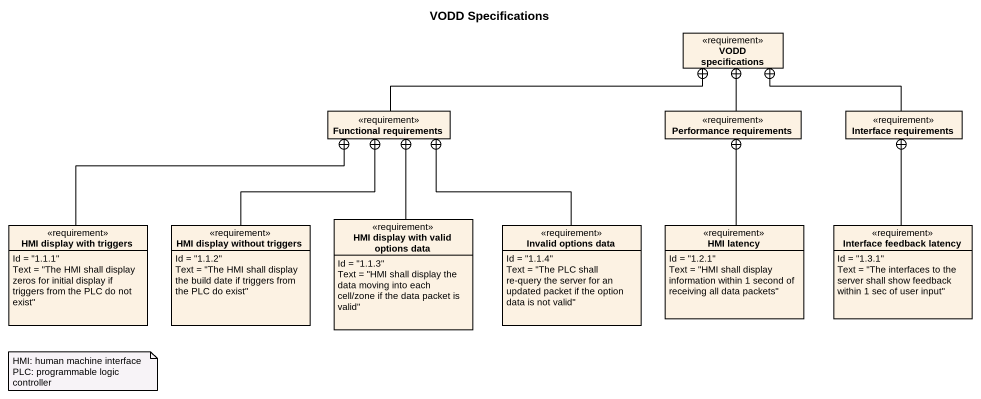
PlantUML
@startuml
title VODD Specifications
hide circle
hide empty members
class "VODD specifications" as VODD_specifications <<requirement>>
class "Functional requirements" as Functional_requirements <<requirement>>
class "Performance requirements" as Performance_requirements <<requirement>>
class "Interface requirements" as Interface_requirements <<requirement>>
class "HMI display with triggers" as HMI_display_with_triggers <<requirement>> {
  Id = "1.1.1"
  Text = "The HMI shall display zeros for initial display if triggers from the PLC do not exist"
}
class "HMI display without triggers" as HMI_display_without_triggers <<requirement>> {
  Id = "1.1.2"
  Text = "The HMI shall display the build date if triggers from the PLC do exist"
}
class "HMI display with valid options data" as HMI_display_with_valid <<requirement>> {
  Id = "1.1.3"
  Text = "HMI shall display the data moving into each cell/zone if the data packet is valid"
}
class "Invalid options data" as Invalid_options_data <<requirement>> {
  Id = "1.1.4"
  Text = "The PLC shall re-query the server for an updated packet if the option data is not valid"
}
class "HMI latency" as HMI_latency <<requirement>> {
  Id = "1.2.1"
  Text = "HMI shall display information within 1 second of receiving all data packets"
}
class "Interface feedback latency" as Interface_feedback_latency <<requirement>> {
  Id = "1.3.1"
  Text = "The interfaces to the server shall show feedback within 1 sec of user input"
}
Functional_requirements -right-+ VODD_specifications
Performance_requirements -up-+ VODD_specifications
Interface_requirements -left-+ VODD_specifications
HMI_display_with_triggers -right-+ Functional_requirements
HMI_display_without_triggers -up-+ Functional_requirements
HMI_display_with_valid -up-+ Functional_requirements
Invalid_options_data -up-+ Functional_requirements
HMI_latency -up-+ Performance_requirements
Interface_feedback_latency -up-+ Interface_requirements
note as N1
  HMI: human machine interface
  PLC: programmable logic controller
end note
@enduml
